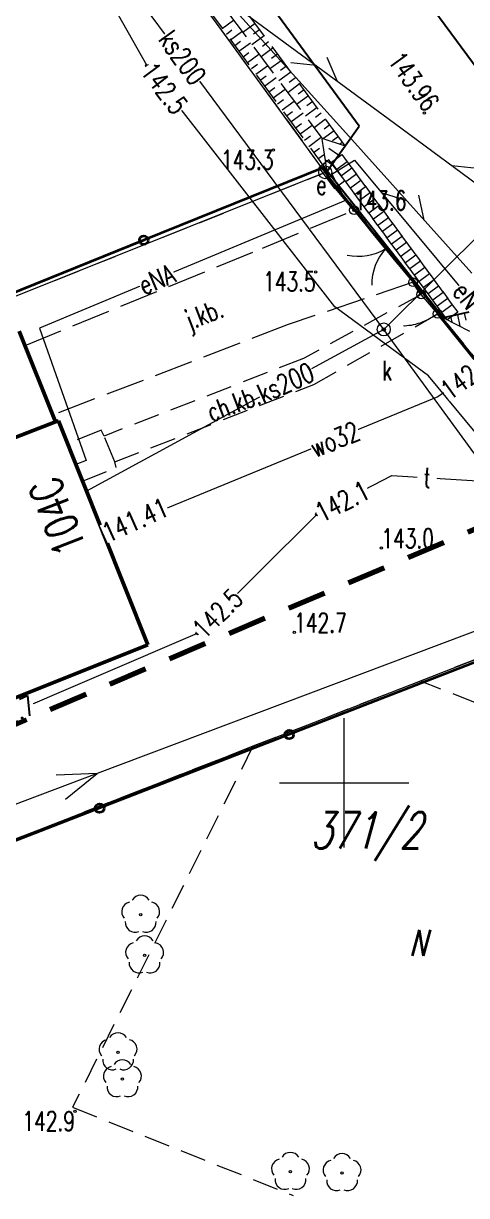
# Model space of a CAD drawing. Header units: metres. Extents: x 7480758 to 7480885, y 5952819 to 5952926.
# Drawn here: x 7480837.62 to 7480854.72, y 5952834.07 to 5952879.31 of the extents above; entities that cross this region are included whole.
import ezdxf
from ezdxf.enums import TextEntityAlignment as Align

# ---------------------------------------------------------------- set-up
doc = ezdxf.new("R2010")
doc.units = ezdxf.units.M
for name, pattern in [('1', [0]), ('2', [1.5, 1, -0.5]), ('2_1', [0]), ('2_OTKC', [1.5, 1, -0.5]), ('2_OTKJ', [2, 1.5, -0.5]), ('2_OTKK', [0]), ('2_OTRK', [1.75, 1.25, -0.5]), ('2_OTRKG', [1.75, 1.25, -0.5]), ('3_EGBU_A', [0]), ('4', [2.5, 1.5, -1]), ('4_SUEP_A', [0]), ('4_SUKD', [0]), ('4_SUKP', [0]), ('4_SUTP_A', [0]), ('4_SUWP', [0])]:
    doc.linetypes.add(name, pattern=pattern)
doc.layers.get('0').update_dxf_attribs({"color": 250, "linetype": 'CONTINUOUS', "lineweight": 100})
for name, color, linetype, lineweight, true_color in [('1_DROGI_L_1', 94, '4', 80, 0x00a800), ('SUKP_L_0', 36, '4_SUKP', 18, 0x803300), ('SUTP_L_0', 30, '4_SUTP_A', 18, 0xff9100)]:
    doc.layers.add(name, color=color, linetype=linetype, lineweight=lineweight, true_color=true_color)
for name, color, linetype, lineweight in [('Dzialki', 7, '1', 18), ('EADTD_T_0', 7, 'CONTINUOUS', 25), ('EGBB_L_0', 7, '3_EGBU_A', 50), ('Kontury', 7, '2', 18), ('Numery_dzialek', 7, 'CONTINUOUS', 18), ('Numery_konturow', 7, 'CONTINUOUS', 18), ('OTK_E_T_0', 7, 'CONTINUOUS', 0), ('OTK_E_T_1', 7, 'CONTINUOUS', 0), ('OTK_L_0', 7, '2_OTKJ', 18), ('OTK_L_1', 7, '2_OTKK', 25), ('OTK_L_2', 7, '2_OTKC', 18), ('OTO_L_0', 7, 'CONTINUOUS', 35), ('OTO_L_1', 7, 'CONTINUOUS', 18), ('OTO_L_2', 7, 'CONTINUOUS', 18), ('OTR_L_1', 7, '2_OTRK', 18), ('OTR_T_0', 7, 'CONTINUOUS', 18), ('OTR_T_1', 7, 'CONTINUOUS', 18), ('OTZ_T_0', 7, 'CONTINUOUS', 18), ('Punkty', 7, 'CONTINUOUS', 18), ('SIATKA_L_0', 7, '1', 20), ('SUE_E_T_1', 7, 'CONTINUOUS', 0), ('SUE_T_4', 7, 'CONTINUOUS', 18), ('SUEP_E_T_0', 7, 'CONTINUOUS', 0), ('SUEP_L_0', 1, '4_SUEP_A', 18), ('SUK_E_T_4', 7, 'CONTINUOUS', 0), ('SUK_L_2', 7, 'CONTINUOUS', 18), ('SUK_T_3', 7, 'CONTINUOUS', 18), ('SUKP_E_T_0', 7, 'CONTINUOUS', 0), ('SUKR_T_0', 7, 'CONTINUOUS', 18), ('SUTP_E_T_0', 7, 'CONTINUOUS', 0), ('SUTR_T_0', 7, 'CONTINUOUS', 18), ('SUWP_E_T_0', 7, 'CONTINUOUS', 0), ('SUWP_L_0', 5, '4_SUWP', 18), ('SUWR_T_0', 7, 'CONTINUOUS', 18)]:
    doc.layers.add(name, color=color, linetype=linetype, lineweight=lineweight)
doc.styles.get("Standard").update_dxf_attribs({"font": 'Simplex.SHX', "width": 0.75})

# ---------------------------------------------------------------- blocks, each defined once
blk = doc.blocks.new('GRT')
at = {"color": 0, "linetype": 'CONTINUOUS'}
blk.add_circle((0, 0), 0.25, dxfattribs=at)
blk = doc.blocks.new('2_OTRN')
at = {"color": 0, "linetype": 'CONTINUOUS'}
blk.add_circle((0, 0), 0.045, dxfattribs=at)
blk = doc.blocks.new('2_OTRS')
at = {"color": 0, "linetype": 'CONTINUOUS'}
blk.add_circle((0, 0), 0.045, dxfattribs=at)
blk = doc.blocks.new('2_OTZL')
at = {"color": 0, "linetype": 'CONTINUOUS'}
blk.add_circle((0, 0), 0.045, dxfattribs=at)
for centre, start, end in [((-0.357, 0.116), 102.1445, 221.86), ((0, 0.375), 30.1401, 149.8599), ((0.357, 0.116), 318.14, 77.8555), ((-0.22, -0.303), 174.1482, 293.8542), ((0.22, -0.303), 246.1458, 5.8518)]:
    blk.add_arc(centre, 0.375, start, end, dxfattribs=at)
blk = doc.blocks.new('4_SUES')
at = {"color": 0, "linetype": 'CONTINUOUS'}
for p, q in [((0.5, 0.25), (-0.5, 0.25)), ((-0.5, 0.25), (-0.5, -0.25)), ((0.5, -0.25), (0.5, 0.25)), ((-0.5, -0.25), (0.5, -0.25))]:
    blk.add_line(p, q, dxfattribs=at)
blk = doc.blocks.new('4_SUKS')
at = {"color": 0, "linetype": 'CONTINUOUS'}
blk.add_circle((0, 0), 0.25, dxfattribs=at)
blk = doc.blocks.new('4_SUPS')
at = {"color": 0, "linetype": 'CONTINUOUS'}
blk.add_circle((0, 0), 0.0625, dxfattribs=at)

msp = doc.modelspace()

# ---------------------------------------------------------------- linework, layer by layer
at = {"layer": '1_DROGI_L_1', "linetype": '4'}
msp.add_line((7480794.932, 5952834.277), (7480882.408, 5952871.401), dxfattribs=at)
at = {"layer": 'Dzialki'}
for p, q in [((7480849.27, 5952873.56), (7480837.33, 5952889.95)), ((7480849.27, 5952873.56), (7480804.02, 5952855.47)), ((7480862.18, 5952857.54), (7480849.27, 5952873.56)), ((7480862.18, 5952857.54), (7480825.28, 5952843.13))]:
    msp.add_line(p, q, dxfattribs=at)
at = {"layer": 'EGBB_L_0', "linetype": '3_EGBU_A'}
for p, q in [((7480837.46, 5952867.43), (7480838.86, 5952863.93)), ((7480830.96, 5952860.87), (7480838.86, 5952863.93)), ((7480838.86, 5952863.93), (7480838.97, 5952863.97)), ((7480838.97, 5952863.97), (7480842.43, 5952855.33)), ((7480842.43, 5952855.33), (7480833.23, 5952851.66))]:
    msp.add_line(p, q, dxfattribs=at)
at = {"layer": 'Kontury'}
for p, q in [((7480849.27, 5952873.56), (7480837.33, 5952889.95)), ((7480804.02, 5952855.47), (7480849.27, 5952873.56)), ((7480849.27, 5952873.56), (7480862.18, 5952857.54)), ((7480862.18, 5952857.54), (7480852.94, 5952853.93)), ((7480852.94, 5952853.93), (7480846.48, 5952851.41)), ((7480862.11, 5952850.32), (7480852.94, 5952853.93)), ((7480846.48, 5952851.41), (7480825.28, 5952843.13)), ((7480846.48, 5952851.41), (7480839.52, 5952837.48)), ((7480839.52, 5952837.48), (7480848.038, 5952834.074))]:
    msp.add_line(p, q, dxfattribs=at)
at = {"layer": 'OTK_L_0', "linetype": '2_OTKJ'}
for p, q in [((7480838.3, 5952892.14), (7480850.58, 5952875.34)), ((7480860, 5952870.91), (7480848.1, 5952887.14)), ((7480850.04, 5952874.59), (7480850.58, 5952875.34)), ((7480849.34, 5952873.61), (7480850.04, 5952874.59)), ((7480853.83, 5952867.94), (7480849.34, 5952873.61)), ((7480846.848, 5952870.637), (7480850.38, 5952872.1)), ((7480850.38, 5952872.1), (7480852.66, 5952869.32)), ((7480837.684, 5952866.872), (7480846.848, 5952870.637)), ((7480852.66, 5952869.32), (7480847.839, 5952867.684)), ((7480854.81, 5952868.16), (7480853.83, 5952867.94)), ((7480847.839, 5952867.684), (7480838.758, 5952864.196)), ((7480837.684, 5952866.872), (7480838.758, 5952864.196))]:
    msp.add_line(p, q, dxfattribs=at)
at = {"layer": 'OTK_L_1', "linetype": '2_OTKK'}
for p, q in [((7480850.58, 5952875.34), (7480838.3, 5952892.14)), ((7480860, 5952870.91), (7480848.1, 5952887.14)), ((7480850.04, 5952874.59), (7480850.58, 5952875.34)), ((7480849.34, 5952873.61), (7480850.04, 5952874.59)), ((7480853.83, 5952867.94), (7480849.34, 5952873.61)), ((7480854.81, 5952868.16), (7480853.83, 5952867.94))]:
    msp.add_line(p, q, dxfattribs=at)
at = {"layer": 'OTK_L_2', "linetype": '2_OTKC'}
for p, q in [((7480852.97, 5952868.85), (7480848.428, 5952866.378)), ((7480853.61, 5952868.1), (7480852.97, 5952868.85)), ((7480848.825, 5952865.371), (7480853.61, 5952868.1)), ((7480848.428, 5952866.378), (7480840.738, 5952863.384)), ((7480841.145, 5952862.386), (7480848.825, 5952865.371)), ((7480840.627, 5952863.613), (7480839.321, 5952863.094)), ((7480840.738, 5952863.384), (7480840.627, 5952863.613)), ((7480841.145, 5952862.386), (7480840.738, 5952863.384)), ((7480839.9, 5952861.647), (7480839.321, 5952863.094)), ((7480841.207, 5952862.167), (7480841.145, 5952862.386)), ((7480839.9, 5952861.647), (7480841.207, 5952862.167))]:
    msp.add_line(p, q, dxfattribs=at)
at = {"layer": 'OTO_L_0'}
for p, q in [((7480849.22, 5952873.75), (7480842.266, 5952870.942)), ((7480849.5, 5952873.17), (7480849.22, 5952873.75)), ((7480850.38, 5952872.1), (7480849.5, 5952873.17)), ((7480842.266, 5952870.942), (7480835.925, 5952868.382)), ((7480852.97, 5952868.85), (7480852.66, 5952869.32)), ((7480857.493, 5952863.267), (7480853.61, 5952868.1)), ((7480855.199, 5952854.705), (7480847.881, 5952851.863)), ((7480847.881, 5952851.863), (7480840.563, 5952849.021)), ((7480840.563, 5952849.021), (7480833.246, 5952846.179))]:
    msp.add_line(p, q, dxfattribs=at)
for centre in [(7480842.266, 5952870.942), (7480847.881, 5952851.863), (7480840.563, 5952849.021)]:
    msp.add_circle(centre, 0.17, dxfattribs=at)
at = {"layer": 'OTO_L_1'}
for p, q in [((7480851.124, 5952871.193), (7480850.38, 5952872.1)), ((7480852.075, 5952870.033), (7480851.124, 5952871.193)), ((7480852.66, 5952869.32), (7480851.916, 5952870.227))]:
    msp.add_line(p, q, dxfattribs=at)
for centre in [(7480850.38, 5952872.1), (7480852.66, 5952869.32)]:
    msp.add_circle(centre, 0.17, dxfattribs=at)
for centre, start, end in [((7480850.557, 5952872.32), 257.3379, 301.4122), ((7480853.069, 5952869.257), 137.3011, 181.3755)]:
    msp.add_arc(centre, 2, start, end, dxfattribs=at)
at = {"layer": 'OTO_L_2'}
for p, q in [((7480853.29, 5952868.475), (7480852.97, 5952868.85)), ((7480853.61, 5952868.1), (7480853.29, 5952868.475)), ((7480852.669, 5952867.677), (7480852.583, 5952867.655)), ((7480852.748, 5952867.693), (7480852.669, 5952867.677)), ((7480852.842, 5952867.721), (7480852.748, 5952867.693)), ((7480852.929, 5952867.743), (7480852.842, 5952867.721)), ((7480853.014, 5952867.782), (7480852.929, 5952867.743)), ((7480853.104, 5952867.815), (7480853.014, 5952867.782)), ((7480853.189, 5952867.853), (7480853.104, 5952867.815)), ((7480853.271, 5952867.897), (7480853.189, 5952867.853)), ((7480853.364, 5952867.942), (7480853.271, 5952867.897)), ((7480853.441, 5952867.99), (7480853.364, 5952867.942)), ((7480853.525, 5952868.045), (7480853.441, 5952867.99)), ((7480853.61, 5952868.1), (7480853.525, 5952868.045)), ((7480852.329, 5952867.629), (7480852.301, 5952867.631)), ((7480852.417, 5952867.635), (7480852.329, 5952867.629)), ((7480852.5, 5952867.645), (7480852.417, 5952867.635)), ((7480852.583, 5952867.655), (7480852.5, 5952867.645))]:
    msp.add_line(p, q, dxfattribs=at)
for centre in [(7480852.97, 5952868.85), (7480853.61, 5952868.1)]:
    msp.add_circle(centre, 0.17, dxfattribs=at)
at = {"layer": 'OTR_L_1', "linetype": '2_OTRKG'}
for p, q in [((7480850.04, 5952874.59), (7480837.39, 5952891.73)), ((7480836.26, 5952891.41), (7480849.34, 5952873.61)), ((7480849.34, 5952873.61), (7480850.04, 5952874.59)), ((7480854.81, 5952868.16), (7480853.83, 5952867.94))]:
    msp.add_line(p, q, dxfattribs=at)
at = {"layer": 'OTR_L_1', "linetype": '2_OTRK'}
for p, q in [((7480837.069, 5952890.992), (7480849.14, 5952874.88)), ((7480849.14, 5952874.88), (7480850.04, 5952874.59)), ((7480849.34, 5952873.61), (7480849.14, 5952874.88)), ((7480853.83, 5952867.94), (7480854.84, 5952867.43))]:
    msp.add_line(p, q, dxfattribs=at)
at = {"layer": 'OTR_L_1', "linetype": '2_1'}
for p, q in [((7480845.294, 5952879.117), (7480845.727, 5952879.435)), ((7480845.454, 5952878.899), (7480845.671, 5952879.059)), ((7480845.614, 5952878.68), (7480846.052, 5952879.002)), ((7480846.563, 5952879.302), (7480846.089, 5952878.952)), ((7480846.737, 5952879.065), (7480846.501, 5952878.891)), ((7480845.776, 5952878.46), (7480845.996, 5952878.622)), ((7480845.938, 5952878.239), (7480846.38, 5952878.564)), ((7480846.911, 5952878.829), (7480846.441, 5952878.482)), ((7480847.085, 5952878.594), (7480846.851, 5952878.421)), ((7480846.101, 5952878.017), (7480846.323, 5952878.181)), ((7480846.265, 5952877.795), (7480846.711, 5952878.122)), ((7480847.258, 5952878.36), (7480846.791, 5952878.015)), ((7480847.43, 5952878.126), (7480847.198, 5952877.955)), ((7480846.43, 5952877.571), (7480846.654, 5952877.735)), ((7480846.595, 5952877.346), (7480847.045, 5952877.676)), ((7480847.602, 5952877.894), (7480847.138, 5952877.552)), ((7480847.773, 5952877.662), (7480847.542, 5952877.492)), ((7480846.761, 5952877.12), (7480846.987, 5952877.286)), ((7480846.928, 5952876.892), (7480847.382, 5952877.226)), ((7480847.943, 5952877.431), (7480847.483, 5952877.092)), ((7480848.113, 5952877.201), (7480847.884, 5952877.032)), ((7480847.096, 5952876.664), (7480847.324, 5952876.832)), ((7480847.264, 5952876.435), (7480847.723, 5952876.772)), ((7480848.282, 5952876.972), (7480847.825, 5952876.635)), ((7480848.451, 5952876.744), (7480848.223, 5952876.576)), ((7480847.433, 5952876.205), (7480847.664, 5952876.374)), ((7480847.603, 5952875.973), (7480848.066, 5952876.313)), ((7480848.619, 5952876.516), (7480848.165, 5952876.181)), ((7480848.786, 5952876.289), (7480848.56, 5952876.123)), ((7480847.774, 5952875.741), (7480848.007, 5952875.912)), ((7480847.946, 5952875.507), (7480848.413, 5952875.851)), ((7480848.953, 5952876.063), (7480848.502, 5952875.731)), ((7480849.119, 5952875.838), (7480848.894, 5952875.673)), ((7480848.118, 5952875.273), (7480848.353, 5952875.445)), ((7480848.291, 5952875.037), (7480848.763, 5952875.383)), ((7480849.284, 5952875.614), (7480848.837, 5952875.284)), ((7480849.449, 5952875.39), (7480849.227, 5952875.226)), ((7480848.465, 5952874.8), (7480848.702, 5952874.974)), ((7480848.64, 5952874.562), (7480849.116, 5952874.912)), ((7480849.614, 5952875.168), (7480849.198, 5952874.861)), ((7480849.777, 5952874.946), (7480849.555, 5952874.782)), ((7480848.815, 5952874.324), (7480849.053, 5952874.499)), ((7480849.778, 5952874.223), (7480849.412, 5952874.485)), ((7480849.941, 5952874.724), (7480849.845, 5952874.653)), ((7480848.99, 5952874.086), (7480849.237, 5952874.267)), ((7480849.516, 5952873.857), (7480849.274, 5952874.03)), ((7480849.165, 5952873.848), (7480849.288, 5952873.939)), ((7480854.099, 5952868), (7480854.149, 5952867.779)), ((7480854.368, 5952868.061), (7480854.467, 5952867.618)), ((7480854.637, 5952868.121), (7480854.697, 5952867.852))]:
    msp.add_line(p, q, dxfattribs=at)
for p in [(7480850.04, 5952874.59), (7480849.34, 5952873.61), (7480853.83, 5952867.94)]:
    msp.add_point(p, dxfattribs=at)
at = {"layer": 'SIATKA_L_0', "linetype": '1'}
for p, q in [((7480850, 5952847.5), (7480850, 5952852.5)), ((7480847.5, 5952850), (7480852.5, 5952850))]:
    msp.add_line(p, q, dxfattribs=at)
at = {"layer": 'SUEP_L_0', "linetype": '4_SUEP_A'}
for p, q in [((7480849.52, 5952873.49), (7480850.404, 5952874.032)), ((7480850.404, 5952874.032), (7480864.324, 5952857.239)), ((7480849.52, 5952873.49), (7480850.055, 5952872.47)), ((7480850.055, 5952872.47), (7480838.249, 5952867.546)), ((7480838.249, 5952867.546), (7480840.045, 5952862.439)), ((7480840.045, 5952862.439), (7480839.647, 5952862.286)), ((7480856.544, 5952856.42), (7480840.468, 5952850.362)), ((7480840.468, 5952850.362), (7480831.11, 5952846.836)), ((7480840.468, 5952850.362), (7480838.888, 5952850.301)), ((7480839.241, 5952849.365), (7480840.468, 5952850.362))]:
    msp.add_line(p, q, dxfattribs=at)
at = {"layer": 'SUK_L_2', "linetype": '4_SUKD'}
for p, q in [((7480849.509, 5952873.952), (7480849.911, 5952874.248)), ((7480849.911, 5952874.248), (7480850.119, 5952873.966)), ((7480849.716, 5952873.67), (7480849.509, 5952873.952)), ((7480849.892, 5952873.43), (7480849.687, 5952873.71)), ((7480850.119, 5952873.966), (7480849.716, 5952873.67)), ((7480850.295, 5952873.726), (7480849.892, 5952873.43)), ((7480850.089, 5952874.006), (7480850.295, 5952873.726)), ((7480850.266, 5952873.766), (7480850.471, 5952873.486)), ((7480850.069, 5952873.19), (7480849.863, 5952873.47)), ((7480850.245, 5952872.95), (7480850.039, 5952873.23)), ((7480850.471, 5952873.486), (7480850.069, 5952873.19)), ((7480850.648, 5952873.247), (7480850.245, 5952872.95)), ((7480850.442, 5952873.526), (7480850.648, 5952873.247)), ((7480850.618, 5952873.287), (7480850.824, 5952873.007)), ((7480850.421, 5952872.711), (7480850.215, 5952872.99)), ((7480850.597, 5952872.471), (7480850.392, 5952872.751)), ((7480850.824, 5952873.007), (7480850.421, 5952872.711)), ((7480851, 5952872.767), (7480850.597, 5952872.471)), ((7480850.795, 5952873.047), (7480851, 5952872.767)), ((7480850.971, 5952872.807), (7480851.177, 5952872.527)), ((7480850.774, 5952872.231), (7480850.568, 5952872.511)), ((7480850.95, 5952871.991), (7480850.744, 5952872.271)), ((7480851.177, 5952872.527), (7480850.774, 5952872.231)), ((7480851.353, 5952872.287), (7480850.95, 5952871.991)), ((7480851.147, 5952872.567), (7480851.353, 5952872.287)), ((7480851.324, 5952872.327), (7480851.529, 5952872.047)), ((7480851.126, 5952871.751), (7480850.921, 5952872.031)), ((7480851.303, 5952871.511), (7480851.097, 5952871.791)), ((7480851.529, 5952872.047), (7480851.126, 5952871.751)), ((7480851.706, 5952871.808), (7480851.303, 5952871.511)), ((7480851.5, 5952872.087), (7480851.706, 5952871.808)), ((7480851.676, 5952871.848), (7480851.882, 5952871.568)), ((7480851.479, 5952871.272), (7480851.273, 5952871.551)), ((7480851.655, 5952871.032), (7480851.45, 5952871.312)), ((7480851.882, 5952871.568), (7480851.479, 5952871.272)), ((7480852.058, 5952871.328), (7480851.655, 5952871.032)), ((7480851.853, 5952871.608), (7480852.058, 5952871.328)), ((7480852.029, 5952871.368), (7480852.235, 5952871.088)), ((7480851.832, 5952870.792), (7480851.626, 5952871.072)), ((7480852.235, 5952871.088), (7480851.832, 5952870.792)), ((7480852.411, 5952870.848), (7480852.008, 5952870.552)), ((7480852.205, 5952871.128), (7480852.411, 5952870.848)), ((7480852.382, 5952870.888), (7480852.587, 5952870.609)), ((7480852.008, 5952870.552), (7480851.802, 5952870.832)), ((7480852.184, 5952870.312), (7480851.979, 5952870.592)), ((7480852.587, 5952870.609), (7480852.184, 5952870.312)), ((7480852.558, 5952870.648), (7480852.764, 5952870.369)), ((7480852.734, 5952870.409), (7480852.94, 5952870.129)), ((7480852.361, 5952870.073), (7480852.155, 5952870.352)), ((7480852.537, 5952869.833), (7480852.331, 5952870.112)), ((7480852.764, 5952870.369), (7480852.361, 5952870.073)), ((7480852.94, 5952870.129), (7480852.537, 5952869.833)), ((7480852.91, 5952870.169), (7480853.116, 5952869.889)), ((7480852.713, 5952869.593), (7480852.508, 5952869.873)), ((7480852.89, 5952869.353), (7480852.684, 5952869.633)), ((7480853.116, 5952869.889), (7480852.713, 5952869.593)), ((7480853.293, 5952869.649), (7480852.89, 5952869.353)), ((7480853.087, 5952869.929), (7480853.293, 5952869.649)), ((7480853.263, 5952869.689), (7480853.469, 5952869.409)), ((7480853.066, 5952869.113), (7480852.86, 5952869.393)), ((7480853.242, 5952868.873), (7480853.037, 5952869.153)), ((7480853.469, 5952869.409), (7480853.066, 5952869.113)), ((7480853.645, 5952869.17), (7480853.242, 5952868.873)), ((7480853.439, 5952869.449), (7480853.645, 5952869.17)), ((7480853.616, 5952869.21), (7480853.821, 5952868.93)), ((7480853.419, 5952868.634), (7480853.213, 5952868.913)), ((7480853.595, 5952868.394), (7480853.389, 5952868.674)), ((7480853.821, 5952868.93), (7480853.419, 5952868.634)), ((7480853.998, 5952868.69), (7480853.595, 5952868.394)), ((7480853.792, 5952868.97), (7480853.998, 5952868.69)), ((7480853.968, 5952868.73), (7480854.174, 5952868.45)), ((7480853.771, 5952868.154), (7480853.566, 5952868.434)), ((7480854.174, 5952868.45), (7480853.771, 5952868.154)), ((7480853.979, 5952867.872), (7480853.771, 5952868.154)), ((7480854.381, 5952868.168), (7480853.979, 5952867.872)), ((7480854.174, 5952868.45), (7480854.381, 5952868.168))]:
    msp.add_line(p, q, dxfattribs=at)
at = {"layer": 'SUKP_L_0', "linetype": '4_SUKP'}
for p, q in [((7480851.53, 5952867.5), (7480833.144, 5952892.323)), ((7480851.53, 5952867.5), (7480840.059, 5952861.256)), ((7480866.536, 5952846.913), (7480851.53, 5952867.5))]:
    msp.add_line(p, q, dxfattribs=at)
at = {"layer": 'SUTP_L_0', "linetype": '4_SUTP_A'}
for p, q in [((7480842.398, 5952877.666), (7480834.995, 5952890.766)), ((7480845.37, 5952880.3), (7480850.175, 5952874.954)), ((7480846.224, 5952879.67), (7480851.939, 5952875.456)), ((7480849.634, 5952868.366), (7480842.398, 5952877.666)), ((7480848.921, 5952877.682), (7480847.94, 5952877.784)), ((7480849.725, 5952877.088), (7480849.338, 5952877.995)), ((7480851.939, 5952875.456), (7480864.011, 5952866.554)), ((7480850.175, 5952874.954), (7480854.922, 5952869.674)), ((7480854.152, 5952873.824), (7480855.133, 5952873.722)), ((7480852.415, 5952872.463), (7480851.475, 5952872.76)), ((7480853.083, 5952871.719), (7480852.887, 5952872.685)), ((7480853.253, 5952865.712), (7480849.634, 5952868.366)), ((7480862.25, 5952854.814), (7480853.253, 5952865.712)), ((7480848.96, 5952860.371), (7480851.84, 5952861.861)), ((7480851.84, 5952861.861), (7480855.352, 5952861.646)), ((7480844.342, 5952855.778), (7480848.96, 5952860.371)), ((7480835.996, 5952852.209), (7480844.342, 5952855.778))]:
    msp.add_line(p, q, dxfattribs=at)
at = {"layer": 'SUWP_L_0', "linetype": '4_SUWP'}
for p, q in [((7480856.007, 5952866.591), (7480853.619, 5952864.894)), ((7480853.619, 5952864.894), (7480840.724, 5952859.593))]:
    msp.add_line(p, q, dxfattribs=at)

# ---------------------------------------------------------------- block references
at = {"layer": 'OTR_T_0'}
msp.add_blockref('2_OTRS', (7480853.1, 5952875.85), dxfattribs=at)
at = {"layer": 'OTR_T_1'}
for p in [(7480847.27, 5952874.42), (7480850.38, 5952872.1), (7480848.9, 5952869.72), (7480851.44, 5952859.058), (7480848.072, 5952855.804), (7480839.611, 5952837.323)]:
    msp.add_blockref('2_OTRN', p, dxfattribs=at)
at = {"layer": 'OTZ_T_0'}
for p in [(7480842.148, 5952844.912), (7480842.299, 5952843.343), (7480841.275, 5952839.605), (7480841.443, 5952838.566), (7480847.928, 5952834.991), (7480849.919, 5952834.945)]:
    msp.add_blockref('2_OTZL', p, dxfattribs=at)
at = {"layer": 'Punkty'}
msp.add_blockref('GRT', (7480849.27, 5952873.56), dxfattribs=at)
at = {"layer": 'SUE_T_4', "rotation": 307.5896157436068}
msp.add_blockref('4_SUES', (7480849.52, 5952873.49), dxfattribs=at)
at = {"layer": 'SUK_T_3'}
msp.add_blockref('4_SUKS', (7480851.53, 5952867.5), dxfattribs=at)
at = {"layer": 'SUKR_T_0'}
msp.add_blockref('4_SUPS', (7480851.53, 5952867.5), dxfattribs=at)
at = {"layer": 'SUTR_T_0'}
for p in [(7480842.398, 5952877.666), (7480848.96, 5952860.371), (7480844.342, 5952855.778)]:
    msp.add_blockref('4_SUPS', p, dxfattribs=at)
at = {"layer": 'SUWR_T_0'}
msp.add_blockref('4_SUPS', (7480840.725, 5952859.593), dxfattribs=at)

# ---------------------------------------------------------------- texts
at = {"layer": 'EADTD_T_0', "width": 0.7}
msp.add_text('104C', height=1.25, rotation=111.3781, dxfattribs=at).set_placement((7480839.517, 5952860.5), align=Align.CENTER)
at = {"layer": 'Numery_dzialek', "oblique": 15, "width": 0.7}
msp.add_text('371/2', height=1.4, dxfattribs=at).set_placement((7480848.7, 5952848.863), align=Align.TOP_LEFT)
at = {"layer": 'Numery_konturow', "oblique": 15, "width": 0.7}
msp.add_text('N', height=1, dxfattribs=at).set_placement((7480852.51, 5952844.33), align=Align.TOP_LEFT)
at = {"layer": 'OTK_E_T_0', "lineweight": 9, "width": 0.7}
msp.add_text('j.kb.', height=0.75, rotation=21.64, dxfattribs=at).set_placement((7480844.626, 5952867.991), align=Align.MIDDLE)
at = {"layer": 'OTK_E_T_1', "lineweight": 9, "width": 0.7}
msp.add_text('ch.kb.', height=0.75, rotation=20.4099, dxfattribs=at).set_placement((7480845.73, 5952864.637), align=Align.MIDDLE)
at = {"layer": 'OTR_T_0', "lineweight": 9, "width": 0.7}
msp.add_text('143.96', height=0.75, rotation=305.7698, dxfattribs=at).set_placement((7480853.1, 5952875.85), align=Align.RIGHT)
at = {"layer": 'OTR_T_1', "lineweight": 9, "width": 0.7}
for s, p in [('143.3', (7480847.27, 5952874.42)), ('143.5', (7480848.9, 5952869.72)), ('142.9', (7480839.611, 5952837.323))]:
    msp.add_text(s, height=0.75, dxfattribs=at).set_placement(p, align=Align.TOP_RIGHT)
for s, p in [('143.6', (7480850.38, 5952872.1)), ('143.0', (7480851.44, 5952859.058)), ('142.7', (7480848.072, 5952855.804))]:
    msp.add_text(s, height=0.75, dxfattribs=at).set_placement(p)
at = {"layer": 'SUE_E_T_1', "lineweight": 9, "width": 0.7}
msp.add_text('e', height=0.75, dxfattribs=at).set_placement((7480848.922, 5952873.451), align=Align.TOP_LEFT)
at = {"layer": 'SUK_E_T_4', "lineweight": 9, "width": 0.7}
msp.add_text('k', height=0.75, dxfattribs=at).set_placement((7480851.461, 5952865.909), align=Align.MIDDLE_LEFT)

# ---------------------------------------------------------------- next in the draw order: texts
at = {"layer": 'SUEP_E_T_0', "lineweight": 9, "char_height": 0.75, "attachment_point": 5, "bg_fill": 3, "box_fill_scale": 1}
for s, insert, rotation in [('eNA', (7480842.767, 5952869.431), 22.6367), ('eN', (7480854.737, 5952868.805), 309.6531)]:
    msp.add_mtext(s, dxfattribs=dict(at, insert=insert, rotation=rotation))
at = {"layer": 'SUKP_E_T_0', "lineweight": 9, "char_height": 0.75, "attachment_point": 5, "bg_fill": 3, "box_fill_scale": 1}
for insert, rotation in [((7480843.758, 5952877.993), 305.7383), ((7480847.742, 5952865.438), 24.1619)]:
    msp.add_mtext('ks200', dxfattribs=dict(at, insert=insert, rotation=rotation))
at = {"layer": 'SUTP_E_T_0', "lineweight": 9, "insert": (7480853.202, 5952861.778), "char_height": 0.75, "attachment_point": 5, "rotation": 356.4911, "bg_fill": 3, "box_fill_scale": 1}
msp.add_mtext('t', dxfattribs=at)
at = {"layer": 'SUTR_T_0', "lineweight": 9, "char_height": 0.75, "attachment_point": 4, "bg_fill": 3, "box_fill_scale": 1}
for s, insert, rotation in [('142.1', (7480848.96, 5952860.371), 26.96), ('142.5', (7480844.342, 5952855.778), 44.44), ('142.7', (7480835.996, 5952852.209), 22.75)]:
    msp.add_mtext(s, dxfattribs=dict(at, insert=insert, rotation=rotation))
at = {"layer": 'SUWP_E_T_0', "lineweight": 9, "insert": (7480849.634, 5952863.256), "char_height": 0.75, "attachment_point": 5, "rotation": 22.3488, "bg_fill": 3, "box_fill_scale": 1}
msp.add_mtext('wo32', dxfattribs=at)
at = {"layer": 'SUWR_T_0', "lineweight": 9, "char_height": 0.75, "bg_fill": 3, "box_fill_scale": 1}
for s, insert, attachment_point, rotation in [('142.07', (7480856.007, 5952866.591), 6, 35.7), ('141.41', (7480840.725, 5952859.593), 4, 24.26)]:
    msp.add_mtext(s, dxfattribs=dict(at, insert=insert, attachment_point=attachment_point, rotation=rotation))

# ---------------------------------------------------------------- next in the draw order: linework, layer by layer
at = {"layer": 'SUKR_T_0', "linetype": 'CONTINUOUS', "lineweight": 0}
msp.add_line((7480851.53, 5952867.5), (7480855.55, 5952871.479), dxfattribs=at)

# ---------------------------------------------------------------- next in the draw order: texts
at = {"layer": 'SUTR_T_0', "lineweight": 9, "insert": (7480842.398, 5952877.666), "char_height": 0.75, "attachment_point": 4, "rotation": 307.48, "bg_fill": 3, "box_fill_scale": 1}
msp.add_mtext('142.5', dxfattribs=at)

doc.saveas('drawing.dxf')
